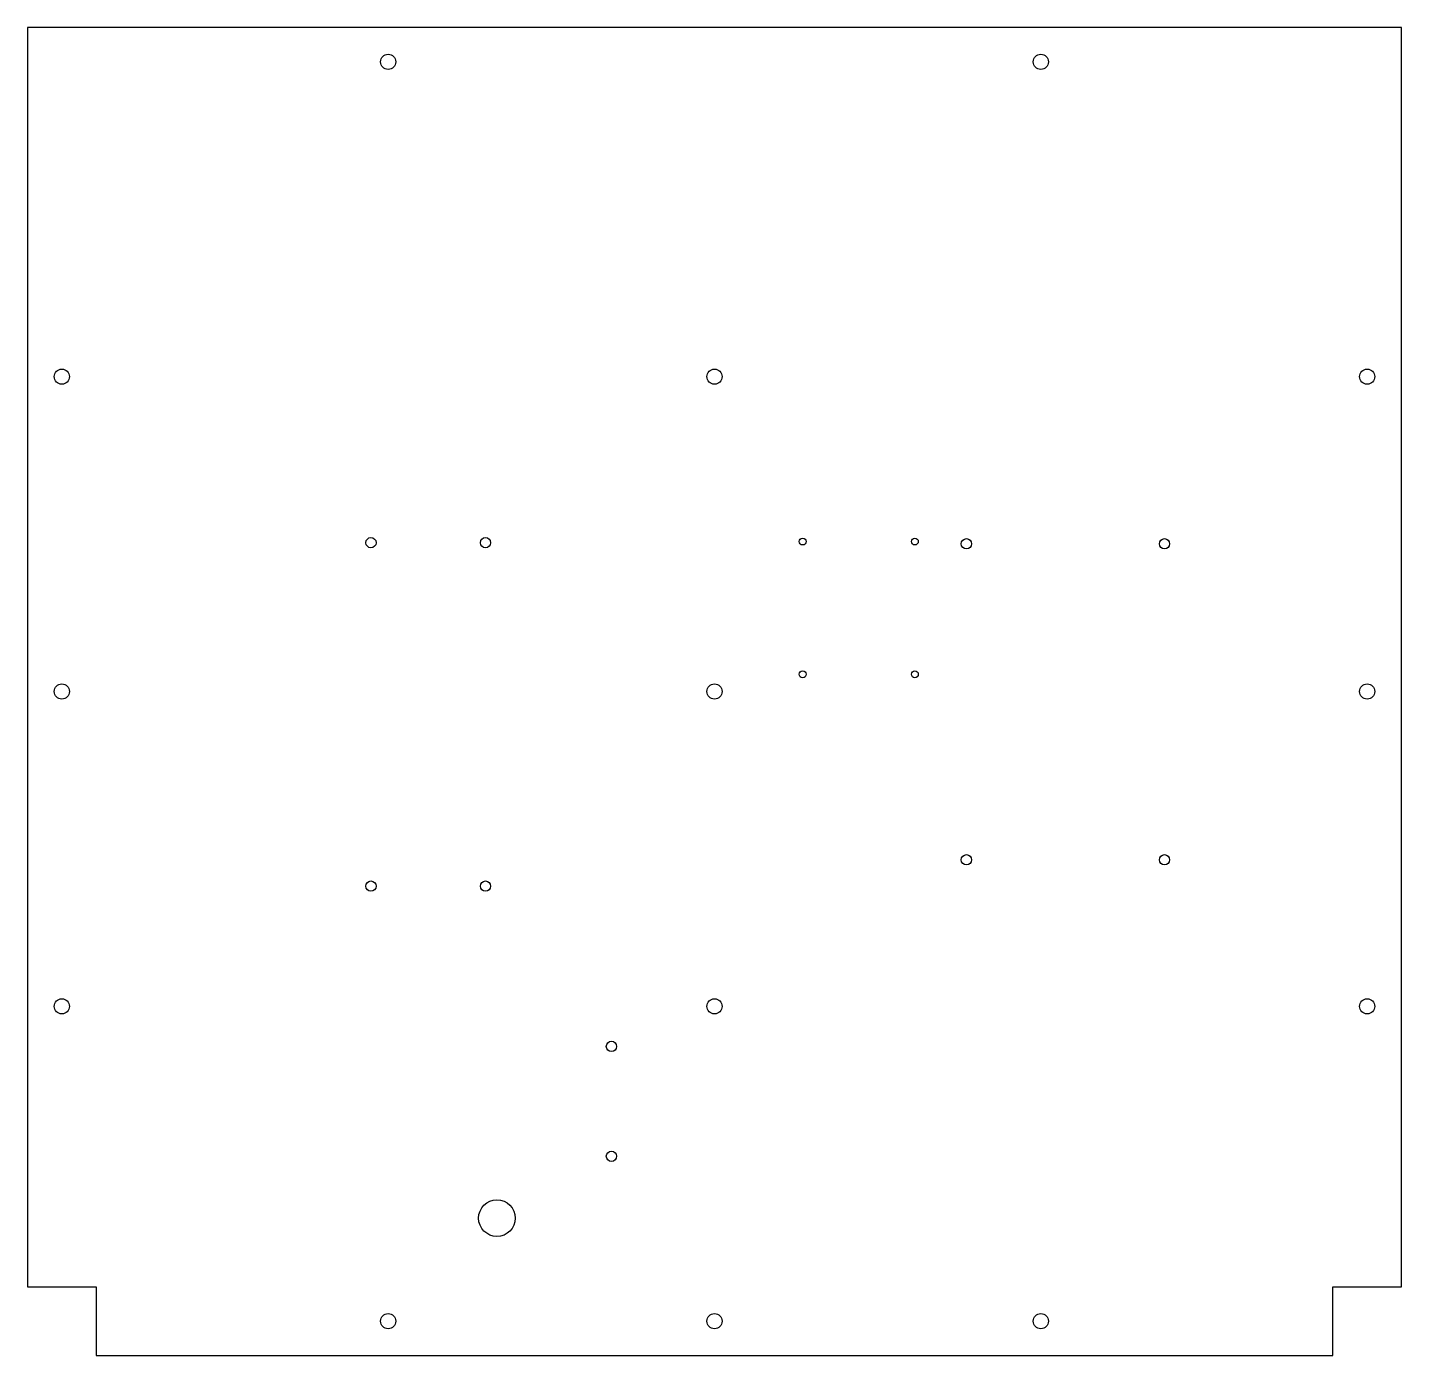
# Model space of a CAD drawing. Header units: millimetres. Extents: x -300 to 300, y -290 to 290.
import ezdxf

# ---------------------------------------------------------------- set-up
doc = ezdxf.new("R2010")
doc.units = ezdxf.units.MM
doc.layers.add('CUTOUTS', color=1, linetype='CONTINUOUS')
doc.layers.add('PERIMETER', color=5, linetype='CONTINUOUS')

msp = doc.modelspace()

# ---------------------------------------------------------------- linework, layer by layer
at = {"layer": 'CUTOUTS'}
for centre, radius in [((-142.5, 275), 3.3), ((142.5, 275), 3.3), ((-285, 137.5), 3.3), ((0, 137.5), 3.3), ((285, 137.5), 3.3), ((-150, 65), 2.25), ((-100, 65), 2.25), ((38.5, 65.5), 1.5), ((87.5, 65.5), 1.5), ((110, 64.5), 2.25), ((196.5, 64.5), 2.25), ((38.5, 7.5), 1.5), ((87.5, 7.5), 1.5), ((-285, 0), 3.3), ((0, 0), 3.3), ((285, 0), 3.3), ((110, -73.5), 2.25), ((196.5, -73.5), 2.25), ((-150, -85), 2.25), ((-100, -85), 2.25), ((-285, -137.5), 3.3), ((0, -137.5), 3.3), ((285, -137.5), 3.3), ((-45, -155), 2.25), ((-45, -203), 2.25), ((-95, -230), 8), ((-142.5, -275), 3.3), ((0, -275), 3.3), ((142.5, -275), 3.3)]:
    msp.add_circle(centre, radius, dxfattribs=at)
at = {"layer": 'PERIMETER'}
for p, q in [((300, 290), (-300, 290)), ((-300, 290), (-300, -260)), ((300, -260), (300, 290)), ((-300, -260), (-270, -260)), ((-270, -260), (-270, -290)), ((270, -290), (270, -260)), ((270, -260), (300, -260)), ((-270, -290), (270, -290))]:
    msp.add_line(p, q, dxfattribs=at)

doc.saveas('drawing.dxf')
